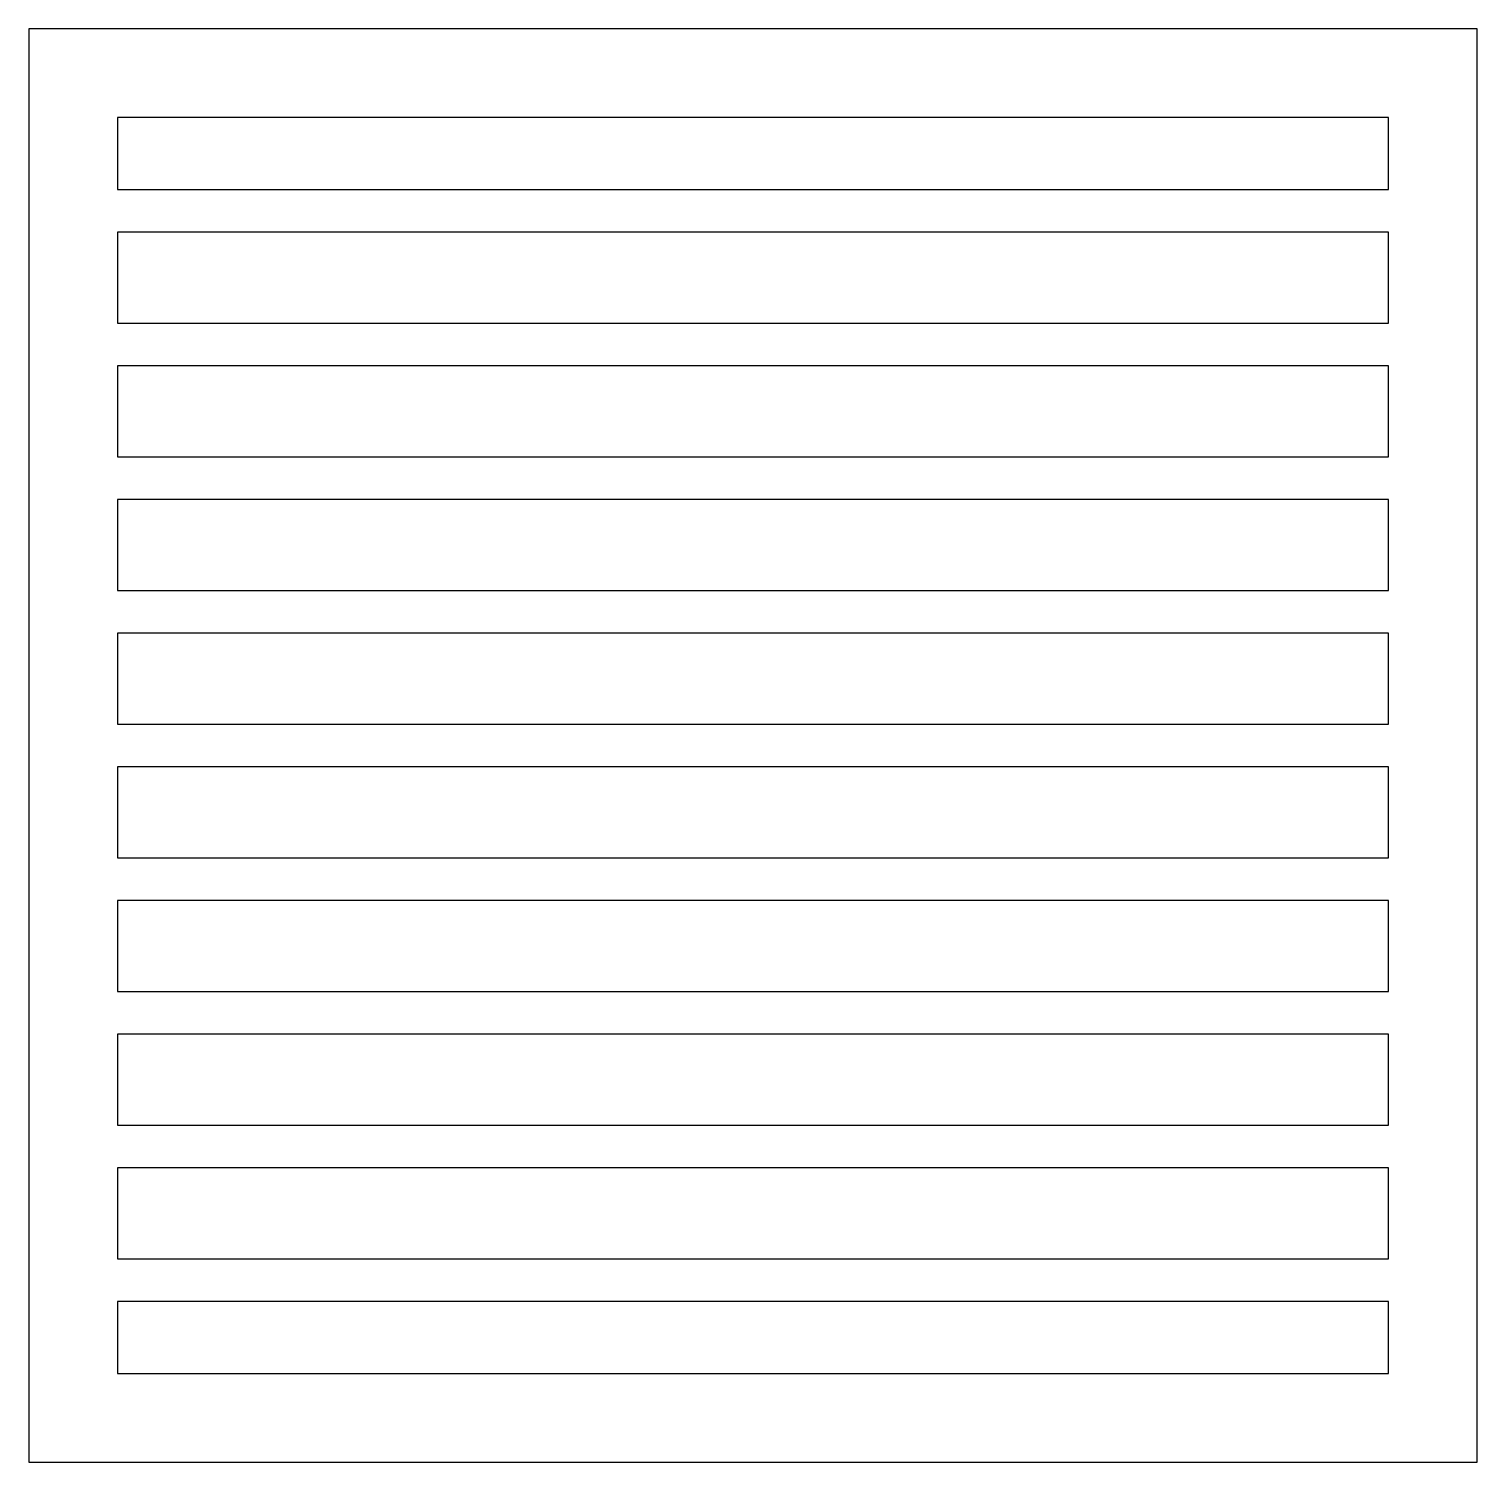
# Model space of a CAD drawing. Header units: centimetres. Extents: x -8.06 to -1.5, y -8.95 to -2.46.
import ezdxf

# ---------------------------------------------------------------- set-up
doc = ezdxf.new("R2010")
doc.units = ezdxf.units.CM
doc.header["$MEASUREMENT"] = 0
doc.layers.add('layer 1', color=7, linetype='Continuous')

msp = doc.modelspace()

# ---------------------------------------------------------------- linework, layer by layer
at = {"layer": 'layer 1', "color": 250}
for points in [[(-1.49952, -2.45586), (-1.49952, -2.45586), (-1.49952, -8.95152), (-1.49952, -8.95152), (-1.49952, -8.95152), (-1.49952, -8.95152), (-8.06215, -8.95152), (-8.06215, -8.95152), (-8.06215, -8.95152), (-8.06215, -8.95152), (-8.06215, -2.45586), (-8.06215, -2.45586), (-8.06215, -2.45586), (-8.06215, -2.45586), (-1.49952, -2.45586), (-1.49952, -2.45586)], [(-1.90132, -3.18295), (-1.90132, -3.18295), (-7.66036, -3.18295), (-7.66036, -3.18295), (-7.66036, -3.18295), (-7.66036, -3.18295), (-7.66036, -2.85765), (-7.66036, -2.85765), (-7.66036, -2.85765), (-7.66036, -2.85765), (-1.90132, -2.85765), (-1.90132, -2.85765), (-1.90132, -2.85765), (-1.90132, -2.85765), (-1.90132, -3.18295), (-1.90132, -3.18295)], [(-7.66036, -3.37741), (-7.66036, -3.37741), (-1.90132, -3.37741), (-1.90132, -3.37741), (-1.90132, -3.37741), (-1.90132, -3.37741), (-1.90132, -3.78883), (-1.90132, -3.78883), (-1.90132, -3.78883), (-1.90132, -3.78883), (-7.66036, -3.78883), (-7.66036, -3.78883), (-7.66036, -3.78883), (-7.66036, -3.78883), (-7.66036, -3.37741), (-7.66036, -3.37741)], [(-7.66036, -3.98329), (-7.66036, -3.98329), (-1.90132, -3.98329), (-1.90132, -3.98329), (-1.90132, -3.98329), (-1.90132, -3.98329), (-1.90132, -4.39471), (-1.90132, -4.39471), (-1.90132, -4.39471), (-1.90132, -4.39471), (-7.66036, -4.39471), (-7.66036, -4.39471), (-7.66036, -4.39471), (-7.66036, -4.39471), (-7.66036, -3.98329), (-7.66036, -3.98329)], [(-7.66036, -4.58916), (-7.66036, -4.58916), (-1.90132, -4.58916), (-1.90132, -4.58916), (-1.90132, -4.58916), (-1.90132, -4.58916), (-1.90132, -5.00058), (-1.90132, -5.00058), (-1.90132, -5.00058), (-1.90132, -5.00058), (-7.66036, -5.00058), (-7.66036, -5.00058), (-7.66036, -5.00058), (-7.66036, -5.00058), (-7.66036, -4.58916), (-7.66036, -4.58916)], [(-7.66036, -5.19504), (-7.66036, -5.19504), (-1.90132, -5.19504), (-1.90132, -5.19504), (-1.90132, -5.19504), (-1.90132, -5.19504), (-1.90132, -5.60646), (-1.90132, -5.60646), (-1.90132, -5.60646), (-1.90132, -5.60646), (-7.66036, -5.60646), (-7.66036, -5.60646), (-7.66036, -5.60646), (-7.66036, -5.60646), (-7.66036, -5.19504), (-7.66036, -5.19504)], [(-7.66036, -5.80092), (-7.66036, -5.80092), (-1.90132, -5.80092), (-1.90132, -5.80092), (-1.90132, -5.80092), (-1.90132, -5.80092), (-1.90132, -6.21234), (-1.90132, -6.21234), (-1.90132, -6.21234), (-1.90132, -6.21234), (-7.66036, -6.21234), (-7.66036, -6.21234), (-7.66036, -6.21234), (-7.66036, -6.21234), (-7.66036, -5.80092), (-7.66036, -5.80092)], [(-7.66036, -6.40679), (-7.66036, -6.40679), (-1.90132, -6.40679), (-1.90132, -6.40679), (-1.90132, -6.40679), (-1.90132, -6.40679), (-1.90132, -6.81821), (-1.90132, -6.81821), (-1.90132, -6.81821), (-1.90132, -6.81821), (-7.66036, -6.81821), (-7.66036, -6.81821), (-7.66036, -6.81821), (-7.66036, -6.81821), (-7.66036, -6.40679), (-7.66036, -6.40679)], [(-7.66036, -7.01267), (-7.66036, -7.01267), (-1.90132, -7.01267), (-1.90132, -7.01267), (-1.90132, -7.01267), (-1.90132, -7.01267), (-1.90132, -7.42409), (-1.90132, -7.42409), (-1.90132, -7.42409), (-1.90132, -7.42409), (-7.66036, -7.42409), (-7.66036, -7.42409), (-7.66036, -7.42409), (-7.66036, -7.42409), (-7.66036, -7.01267), (-7.66036, -7.01267)], [(-7.66036, -7.61855), (-7.66036, -7.61855), (-1.90132, -7.61855), (-1.90132, -7.61855), (-1.90132, -7.61855), (-1.90132, -7.61855), (-1.90132, -8.02997), (-1.90132, -8.02997), (-1.90132, -8.02997), (-1.90132, -8.02997), (-7.66036, -8.02997), (-7.66036, -8.02997), (-7.66036, -8.02997), (-7.66036, -8.02997), (-7.66036, -7.61855), (-7.66036, -7.61855)], [(-7.66036, -8.22442), (-7.66036, -8.22442), (-1.90132, -8.22442), (-1.90132, -8.22442), (-1.90132, -8.22442), (-1.90132, -8.22442), (-1.90132, -8.54972), (-1.90132, -8.54972), (-1.90132, -8.54972), (-1.90132, -8.54972), (-7.66036, -8.54972), (-7.66036, -8.54972), (-7.66036, -8.54972), (-7.66036, -8.54972), (-7.66036, -8.22442), (-7.66036, -8.22442)]]:
    msp.add_open_spline(points, degree=3, knots=[0, 0, 0, 0, 0.2, 0.2, 0.2, 0.2, 0.4, 0.4, 0.4, 0.4, 0.6, 0.6, 0.6, 0.6, 1, 1, 1, 1], dxfattribs=at)

doc.saveas('drawing.dxf')
